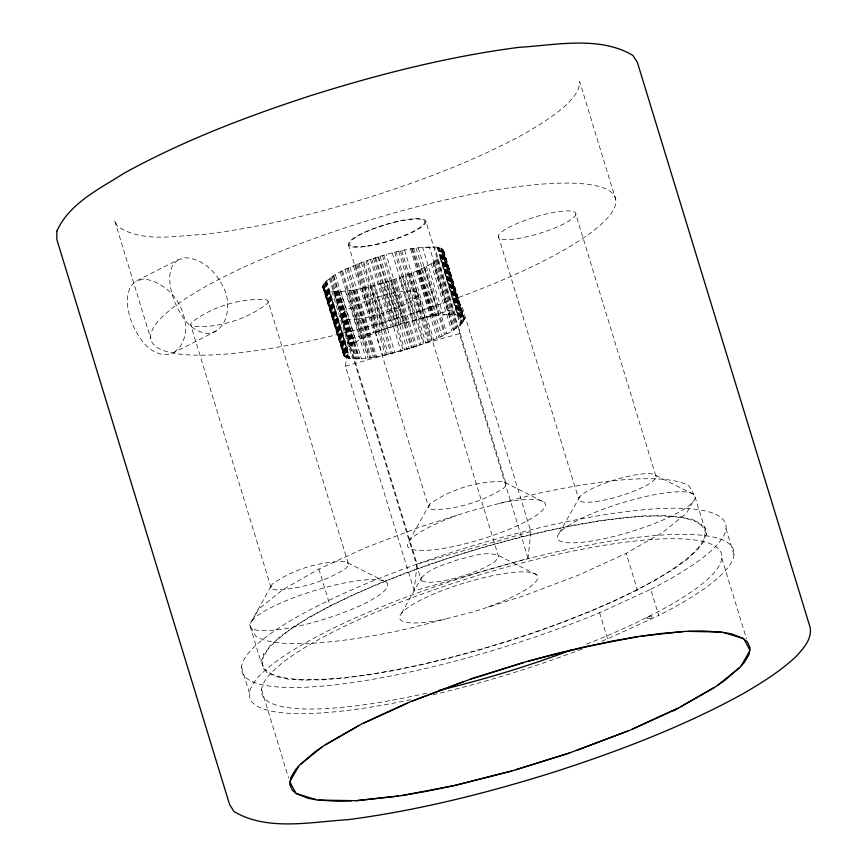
<?xml version="1.0" encoding="UTF-8"?>
<svg xmlns="http://www.w3.org/2000/svg" width="867" height="867" viewBox="0 0 867 867"><rect width="100%" height="100%" fill="white"/><g stroke="black" fill="none" stroke-linecap="round" stroke-linejoin="round"><path stroke-width="0.65" stroke-dasharray="4.33 3.25" d="M271.024 587.577L190.707 324.876L191.043 322.925C211.353 306.723 240.853 297.684 266.754 299.798L268.109 301.228L348.426 563.929L348.09 565.88L346.074 568.253C325.374 581.519 299.96 589.3 275.359 589.863L272.379 589.007L271.024 587.577L272.086 584.217C292.797 569.305 319.771 561.317 345.218 561.599L386.595 582.451M425.805 221.118A40.467 8.486 -17 0 1 369.71 245.881A40.467 8.486 -17 0 1 365.787 231.717A40.467 8.486 -17 0 1 425.805 221.118L506.122 483.819L505.754 485.78L503.705 488.164C482.973 501.375 457.581 509.211 432.969 509.698L430.021 508.831L428.71 507.39L429.772 504.074C450.482 489.161 477.468 481.174 502.914 481.456L544.292 502.307M414.188 590.861L345.5 366.199L346.497 357.692L343.365 354.939L343.971 351.872C354.657 339.691 371.293 334.499 386.01 328.626L462.219 306.885L530.897 531.536L528.057 558.359L414.188 590.861L417.027 564.038L333.654 291.399M528.057 558.359L459.369 333.708L461.222 315.393L440.62 247.995L437.109 247.128L422.608 247.366L443.21 314.764L448.694 314.19L461.222 315.393L462.219 306.885M455.251 314.548L434.649 247.149C410.319 246.477 386.574 253.868 363.75 261.726C349.704 267.719 333.524 272.574 323.369 284.474L322.73 286.099L343.549 354.018M440.62 247.995L443.741 250.747L443.135 253.814C429.707 268.434 408.964 273.864 390.789 280.67C369.602 286.132 346.616 294.986 324.8 289.806L323.131 288.364L322.73 286.099M345.5 366.199L421.709 344.459C436.426 338.585 453.051 333.394 463.737 321.213L464.376 319.587L443.319 250.281M268.109 301.228L267.773 303.179C247.463 319.381 217.964 328.42 192.062 326.306L190.707 324.876M443.741 250.747L464.344 318.146L464.376 319.587L460.789 320.346M536.586 574.788L498.048 555.303C484.555 550.838 469.881 557.113 456.616 560.125C444.37 565.067 428.71 567.896 420.733 579.21L421.384 580.879L427.604 582.483L439.385 581.605L454.676 578.387L470.835 573.38L485.076 567.473L494.927 561.664L498.698 556.961L417.786 292.959M655.625 475.311L694.283 494.634L706.638 534.245L697.599 550.003L673.995 569.023L637.418 590.004L590.362 611.517L536.055 632.108L478.172 650.358L420.668 665.032L367.467 675.133L322.199 679.956L287.931 679.197L267.003 672.89L260.859 661.467L249.653 624.814L272.086 584.217M695.432 497.593L693.567 501.397L688.766 505.905A72.08 15.107 -17 0 1 569.511 542.796A72.08 15.107 -17 0 1 620.891 503.174L635.327 499.056A72.08 15.107 -17 0 1 690.165 492.673L694.283 494.634M409.213 540.856L429.772 504.074M401.508 613.337L421.796 577.064M559.204 533.194L579.817 496.715M252.21 620.349L258.691 609.057L282.295 590.037L318.872 569.055L365.928 547.532L420.235 526.952L470.889 510.847L535.622 494.017A232.67 48.769 -17 0 1 689.287 486.17L693.698 494.353M260.859 661.467L269.897 645.709L293.501 626.689L330.078 605.708L377.134 584.195L431.441 563.604L489.324 545.354L546.828 530.68L600.029 520.579L645.297 515.746L679.565 516.515L700.493 522.823L706.638 534.245M692.874 502.047L686.393 513.34L662.789 532.36L626.212 553.341L579.156 574.864L524.849 595.456L474.184 611.56L409.462 628.38A232.67 48.769 -17 0 1 255.798 636.237L251.387 628.044M177.887 259.862L172.37 265.465L169.986 273.647A40.055 19.876 66 0 0 183.587 318.135C189.158 326.577 198.088 332.863 208.383 333.427C226.861 330.945 230.47 308.013 225.843 293.057C219.492 275.598 204.926 258.659 185.245 257.759L177.887 259.862L135.685 281.309L130.115 286.944L127.612 295.181A40.185 20.927 65.5 0 0 141.213 339.669C147.022 348.046 155.93 354.527 166.431 354.755L174.039 352.511L216.306 331.031M174.039 352.511L180.434 346.464L184.519 337.426A40.25 28.589 60.5 0 0 170.918 292.938C163.375 285.655 153.958 279.792 143.293 279.076L135.685 281.309M405.507 323.066L406.753 321.885L431.116 316.26L449.962 314.298L429.36 246.9M402.212 350.019L400.955 351.2C383.301 355.362 364.595 361.344 346.497 357.692L325.884 290.293M251.517 621L256.318 616.491A72.08 15.107 -17 0 1 313.193 590.991L327.628 586.872A72.08 15.107 -17 0 1 373.547 598.729A72.08 15.107 -17 0 1 254.92 629.724L250.801 627.762L249.653 624.814M650.759 589.322A252.882 53.006 -17 0 0 572.328 520.579A252.882 53.006 -17 0 0 241.882 671.697A252.882 53.006 -17 0 0 599.596 612.72L650.749 589.322L658.725 615.462L607.583 638.849A252.893 53.006 -17 0 1 600.452 641.775M386.01 328.626L406.753 321.885L386.151 254.486M380.353 283.802L400.955 351.2L421.709 344.459M417.027 564.038L530.897 531.536M459.369 333.708L424.245 343.592L396.078 251.939M343.343 353.498L346.93 352.739M636.096 590.069L637.418 590.004L626.212 553.341M464.344 318.146L463.065 316.368L461.277 315.751L440.848 248.233M347.515 562.694L348.426 563.929M505.212 482.551L506.122 483.819M361.918 288.223L382.715 355.578M326.588 280.745L347.418 348.144M325.656 290.055L346.442 357.334L348.35 339.376L383.474 329.493L362.861 262.094M726.004 528.729L733.991 554.847M615.798 199.8A242.793 50.893 -17 0 0 260.729 259.666A242.793 50.893 -17 0 0 273.224 347.97A242.793 50.893 -17 0 0 615.798 199.8L579.644 81.563C579.828 91.393 572.328 98.654 565.978 105.2C552.528 117.099 537.139 126.452 521.555 135.263C473.068 161.349 421.286 180.748 368.908 197.438C315.154 213.954 260.317 227.598 204.428 234.383C175.958 235.488 142.372 243.421 117.294 226.092L114.552 220.251L150.706 338.488M721.843 558.196L746.52 638.892M575.84 214.301A40.467 8.486 -17 0 1 516.429 238.75A40.467 8.486 -17 0 1 519.019 222.678A40.467 8.486 -17 0 1 575.84 214.301L656.156 477.002A40.467 8.486 -17 0 1 596.745 501.451A40.467 8.486 -17 0 1 599.335 485.379A40.467 8.486 -17 0 1 656.156 477.002M498.352 236.182L578.668 498.883M599.596 612.72L607.583 638.849M443.373 249.924L464.441 318.72M443.557 251.668L464.159 319.067M442.463 248.97L463.325 317.019M441.997 248.818L463.921 320.291M441.704 248.493L462.306 315.891M443.135 253.814L463.737 321.213M442.788 254.226L463.357 321.83M442.018 255.104L462.631 322.502M439.493 247.832L460.095 315.23M439.038 247.767L462.133 323.077M441.401 255.873L462.003 323.272M438.702 247.604L459.304 315.003M438.095 247.301L461.569 323.955M437.618 247.279L458.22 314.678M440.371 257.011L460.984 324.41M437.109 247.128L457.711 314.526M437.141 259.612L457.743 327.011M436.318 260.371L456.92 327.769M435.397 260.913L455.999 328.311M434.215 261.791L454.817 329.189M433.186 262.376L453.799 329.774M432.741 262.712L453.343 330.11M431.148 263.557L451.761 330.945M426.282 266.353L446.895 333.752M424.873 267.025L445.486 334.424M418.197 247.669L438.81 315.068M423.996 267.524L444.598 334.922M416.019 247.973L436.621 315.371M421.395 268.694L441.997 336.093M413.722 248.395L434.324 315.794M419.52 269.67L440.122 337.068M412.486 248.526L433.099 315.913M418.295 270.168L438.908 337.566M411.673 248.688L432.286 316.087M410.514 248.862L431.116 316.26M416.485 271.035L437.087 338.433M413.093 272.422L433.695 339.821M411.001 273.365L431.603 340.764M409.831 273.799L430.433 341.197M401.714 250.596L422.316 317.994M408.606 274.254L429.219 341.652M400.37 250.931L428.157 342.086M398.668 251.278L419.27 318.677M405.225 275.641L425.827 343.039M402.743 276.562L423.356 343.961M394.658 252.243L415.271 319.641M400.5 277.31L421.102 344.708M392.242 252.926L412.844 320.324M399.102 277.798L419.704 345.196M396.121 278.914L416.724 346.312M394.756 279.337L415.358 346.735M393 279.954L413.602 347.353M391.613 280.377L412.226 347.775M383.799 255.201L404.412 322.6M390.789 280.67L411.392 348.068M382.434 255.548L403.047 322.947M388.633 281.287L409.235 348.686M380.049 256.339L400.652 323.738M386.454 281.948L407.057 349.347M378.608 256.795L399.221 324.193M377.871 257L398.484 324.399M384.07 282.74L404.672 350.138M375.714 257.618L396.317 325.017M374.891 257.911L403.307 350.485M373.504 258.333L394.106 325.732M371.748 258.951L392.35 326.35M370.382 259.374L390.995 326.772M367.402 260.49L388.004 327.889M374.262 285.362L394.875 352.761M366.004 260.978L386.606 328.376M371.845 286.045L392.448 353.443M363.75 261.726L384.363 329.124M370.426 286.348L391.028 353.747M361.279 262.647L381.892 330.045M367.836 287.01L388.438 354.408M358.96 263.601L386.736 354.755M357.898 264.034L378.5 331.432M364.79 287.692L385.392 355.091M356.673 264.489L377.275 331.888M355.503 264.934L376.105 332.321M348.393 244.689L428.71 507.39M353.411 265.866L374.013 333.264M350.019 267.253L370.632 334.651M355.99 289.437L376.592 356.825M348.198 268.12L375.433 356.998M354.007 289.773L374.62 357.171M346.984 268.629L367.586 336.017M352.782 289.892L373.384 357.291M345.109 269.594L365.722 336.992M350.485 290.315L371.087 357.713M349.368 290.423L369.971 357.822M342.508 270.775L369.147 357.908M341.62 271.263L362.233 338.661M347.309 290.683L367.922 358.082M340.211 271.935L360.824 339.333M345.337 290.965L365.939 358.364M340.829 291.258L361.441 358.656M335.356 274.741L355.958 342.14M339.04 291.475L359.653 358.873M333.762 275.576L354.365 342.974M338.412 291.496L359.014 358.895M333.318 275.912L353.92 343.31M337.631 291.475L358.234 358.862M332.289 276.497L352.891 343.896M336.342 291.55L356.944 358.949M335.442 291.507L356.044 358.895M331.107 277.375L351.72 344.773M334.716 291.55L355.329 358.949M330.186 277.917L350.788 345.315M329.362 278.675L349.965 346.074M341.013 317.81L421.329 580.511M331.855 291.149L352.457 358.537M329.395 291.16L349.997 358.559M326.122 281.276L346.735 348.675M328.886 291.009L349.499 358.407M325.548 281.732L349.011 358.385M325.103 282.414L348.415 358.082M324.984 282.609L348.068 357.919M327.011 290.456L347.624 357.854M324.486 283.184L345.088 350.582M323.749 283.867L344.329 351.46M323.369 284.474L343.971 351.872M324.8 289.806L345.402 357.193M323.185 285.395L345.109 356.868M324.041 289.318L344.654 356.716M323.781 288.668L344.383 356.066M322.838 287.14L343.787 355.405M322.665 286.966L343.744 355.763M318.872 569.055L330.078 605.708M261.552 689.536L288.581 777.927M241.492 666.983L249.479 693.112M439.916 257.553L460.301 324.941M404.586 250.075L425.003 317.506M499.37 503.402A72.08 15.107 -17 0 1 531.233 518.574A72.08 15.107 -17 0 1 419.509 550.458A72.08 15.107 -17 0 1 456.692 515.583M488.381 606.824A72.08 15.107 -17 0 0 537.54 576.143A72.08 15.107 -17 0 0 477.63 579.199L463.195 583.328A72.08 15.107 -17 0 0 400.196 615.342A72.08 15.107 -17 0 0 445.714 618.995M410.86 699.669A252.893 53.006 -17 0 1 278.719 659.614A252.893 53.006 -17 0 1 639.131 537.161A252.893 53.006 -17 0 1 658.725 615.462M581.963 649.058A252.893 53.006 -17 0 1 431.994 694.976M426.531 693.242A240.246 50.362 -17 0 1 298.616 651.464A240.246 50.362 -17 0 1 666.875 538.775A240.246 50.362 -17 0 1 584.987 644.755M263.503 654.054L262.029 667.763L275.663 676.715L303.493 680.281L343.592 678.243L393.25 670.711L449.073 658.226L507.26 641.623L563.843 622.04L614.963 600.809L657.153 579.373L687.52 559.193L703.993 541.658L705.467 527.949L691.833 518.997L664.014 515.432L623.904 517.469L574.247 524.99L518.423 537.486L460.236 554.089L403.654 573.672L352.533 594.903L310.343 616.339L279.976 636.519L263.503 654.054M650.337 615.776L645.362 618.626L653.425 617.868L650.337 615.776M367.532 245.914A39.199 8.215 -17 0 0 424.678 222.18A39.199 8.215 -17 0 0 369.169 230.589A39.199 8.215 -17 0 0 367.532 245.914M357.789 319.023A40.467 8.486 -17 0 0 418.089 294.726A40.467 8.486 -17 0 0 362.33 302.41A40.467 8.486 -17 0 0 357.789 319.023"/><path stroke-width="1.3" d="M290.087 782.381L289.762 784.516L292.363 790.336L295.701 792.839M290.326 780.777L290.792 777.623L295.441 769.755L298.551 766.439M749.467 651.42L749.001 654.574L744.352 662.442L741.242 665.758M749.717 649.806L750.031 647.671L747.43 641.862L744.092 639.347M300.513 764.358L315.22 751.624L321.993 747.061M739.291 667.828L724.574 680.573L717.8 685.136M325.461 744.731L358.949 725.516M714.343 687.466L680.844 706.67M673.561 710.853L716.315 686.339L740.7 666.69L750.042 650.423L743.702 638.632L722.113 632.108L686.74 631.317L661.77 633.409L639.998 636.302L612.221 641.081L556.874 653.458L525.695 661.868L470.629 679.099L409.853 701.967L361.257 724.194L323.489 745.858L299.093 765.496L289.751 781.763L296.091 793.565L317.69 800.078L356.424 800.685L399.806 795.895L427.572 791.116L454.731 785.469L511.693 771.001L569.164 753.087L629.951 730.22L678.536 708.003M363.425 723.208L407.078 703.235M676.379 708.989L632.726 728.952M411.814 701.23L463.281 681.722M627.979 730.968L576.512 750.475M470.629 679.099L523.939 662.421M569.164 753.087L515.854 769.766M528.111 661.185L585.062 646.717L637.928 636.616M511.693 771.001L454.731 785.469L401.865 795.57M641.374 636.15L683.38 631.501M356.424 800.685L398.43 796.036M688.409 631.349L702.4 630.938L720.867 632.086M351.384 800.837L337.393 801.26L318.926 800.111M723.338 632.476L731.564 633.81L742.748 638.34M316.455 799.71L308.229 798.377L297.056 793.858M571.266 650.022A240.246 50.362 -17 0 1 439.135 690.338M56.908 231.034L56.81 239.4L229.603 804.587L234.079 811.555C267.469 831.551 311.611 821.797 348.317 819.64C418.761 810.396 487.861 792.882 555.563 771.597C620.1 750.584 683.944 726.351 743.474 693.47C762.082 682.632 780.484 671.145 796.242 656.341C803.427 648.418 812.032 639.196 810.19 627.6L637.397 62.413L632.921 55.445C599.531 35.449 555.389 45.203 518.683 47.36C448.239 56.604 379.139 74.118 311.437 95.403C246.9 116.416 183.056 140.649 123.526 173.53C99.163 189.169 69.403 203.29 56.908 231.034"/></g></svg>
